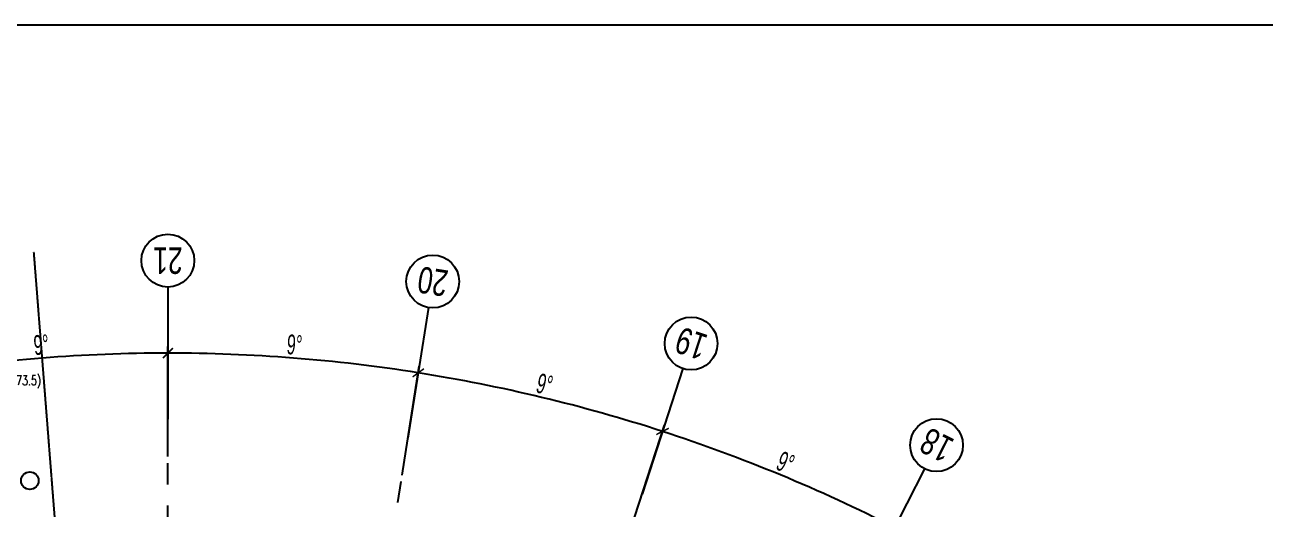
# Model space of a CAD drawing. Extents: x 104132 to 3338343, y -1228862 to 1409848.
# Drawn here: x 206490 to 262826, y 162338 to 184338 of the extents above; entities that cross this region are included whole.
import ezdxf
from ezdxf.enums import TextEntityAlignment as Align

# ---------------------------------------------------------------- set-up
doc = ezdxf.new("R2010")
doc.units = 0
for name, pattern in [('CENTER', [50.8, 31.75, -6.35, 6.35, -6.35]), ('CENTER2', [28.575, 19.05, -3.175, 3.175, -3.175]), ('DASH', [0.35, 0.25, -0.1])]:
    doc.linetypes.add(name, pattern=pattern)
doc.layers.get('0').update_dxf_attribs({"color": 8})
doc.layers.get('Defpoints').update_dxf_attribs({"color": 8})
for name, color, linetype in [('#标注', 8, 'Continuous'), ('#轴线', 8, 'CENTER2'), ('A-FLOR-OVHD', 8, 'DASH'), ('Bridge-A', 8, 'Continuous'), ('C-SHET-SHBD', 8, 'Continuous'), ('Column-Bridge', 8, 'Continuous'), ('dim', 8, 'Continuous'), ('DIM_ELEV', 8, 'Continuous'), ('DOTE', 8, 'CENTER')]:
    doc.layers.add(name, color=color, linetype=linetype)
doc.styles.add('_TCH_DIM', font='SIMPLEX', dxfattribs={"bigfont": 'GBCBIG'})
doc.styles.add('JHZX', font='jrs.shx', dxfattribs={"width": 0.6, "bigfont": 'jhz.shx'})
doc.styles.add('XD2008', font='xd-hzs.shx', dxfattribs={"width": 0.7, "bigfont": 'xd-hztxt.shx'})
doc.dimstyles.new('JZBZ-300', dxfattribs={"dimscale": 300, "dimtxt": 3, "dimasz": 1.5, "dimexe": 1, "dimexo": 1, "dimgap": 0.5, "dimtad": 1, "dimdec": 0, "dimdsep": 46, "dimtxsty": 'JHZX', "dimblk1": 'ARCHTICK', "dimblk2": 'ARCHTICK', "dimsah": 1, "dimcen": 0, "dimclrd": 1, "dimclre": 1, "dimclrt": 2, "dimadec": 3, "dimazin": 2, "dimtfac": 1, "dimtdec": 0, "dimtix": 1, "dimtmove": 0, "dimatfit": 3, "dimfxl": 1, "dimtolj": 1, "dimlwd": -1, "dimlwe": -1, "dimarcsym": 1})

# ---------------------------------------------------------------- blocks, each defined once
blk = doc.blocks.new('_ARCHTICK')
at = {"color": 0, "linetype": 'ByBlock', "const_width": 0.15}
blk.add_lwpolyline([(-0.5, -0.5), (0.5, 0.5)], dxfattribs=at)
blk = doc.blocks.new('*D22')
at = {"layer": '#标注', "color": 1, "ltscale": 300, "transparency": 16777216}
for p, q in [((592481, -82674), (594026, -77919)), ((602339, -86757), (604609, -82302))]:
    blk.add_line(p, q, dxfattribs=at)
blk.add_arc((571468, -147346), 72700, 63, 72, dxfattribs=at)
at = {"layer": 'Defpoints', "color": 0, "ltscale": 300, "transparency": 16777216}
for p in [(601038, -80931), (592388, -82959), (602203, -87025), (571468, -147346)]:
    blk.add_point(p, dxfattribs=at)
at = {"layer": '#标注', "color": 1, "ltscale": 300, "transparency": 16777216, "xscale": 450, "yscale": 450, "zscale": 450}
for p, rotation in [((593933, -78204), 162.0000000000006), ((604473, -82570), 333.0000000000013)]:
    blk.add_blockref('_ARCHTICK', p, dxfattribs=dict(at, rotation=rotation))
at = {"layer": '#标注', "color": 2, "ltscale": 300, "transparency": 16777216, "insert": (599519, -79626), "char_height": 900, "attachment_point": 5, "rotation": 337.5, "style": 'JHZX'}
blk.add_mtext('\\A1;9°', dxfattribs=at)
blk = doc.blocks.new('*D23')
at = {"layer": '#标注', "color": 1, "ltscale": 300, "transparency": 16777216}
for p, q in [((582105, -80183), (582888, -75245)), ((592481, -82674), (594026, -77919))]:
    blk.add_line(p, q, dxfattribs=at)
blk.add_arc((571468, -147346), 72700, 72, 81, dxfattribs=at)
at = {"layer": 'Defpoints', "color": 0, "ltscale": 300, "transparency": 16777216}
for p in [(590284, -77123), (582058, -80479), (592388, -82959), (571468, -147346)]:
    blk.add_point(p, dxfattribs=at)
at = {"layer": '#标注', "color": 1, "ltscale": 300, "transparency": 16777216, "xscale": 450, "yscale": 450, "zscale": 450}
for p, rotation in [((582841, -75541), 171.0000000000014), ((593933, -78204), 342.0000000000006)]:
    blk.add_blockref('_ARCHTICK', p, dxfattribs=dict(at, rotation=rotation))
at = {"layer": '#标注', "color": 2, "ltscale": 300, "transparency": 16777216, "insert": (588579, -76071), "char_height": 900, "attachment_point": 5, "rotation": 346.5, "style": 'JHZX'}
blk.add_mtext('\\A1;9°', dxfattribs=at)
blk = doc.blocks.new('*D24')
at = {"layer": '#标注', "color": 1, "ltscale": 300, "transparency": 16777216}
for p, q in [((571468, -79346), (571468, -74346)), ((582105, -80183), (582888, -75245))]:
    blk.add_line(p, q, dxfattribs=at)
blk.add_arc((571468, -147346), 72700, 81, 90, dxfattribs=at)
at = {"layer": 'Defpoints', "color": 0, "ltscale": 300, "transparency": 16777216}
for p in [(579067, -75044), (571468, -79646), (582058, -80479), (571468, -147346)]:
    blk.add_point(p, dxfattribs=at)
at = {"layer": '#标注', "color": 1, "ltscale": 300, "transparency": 16777216, "xscale": 450, "yscale": 450, "zscale": 450}
for p, rotation in [((571468, -74646), 180.0000000000006), ((582841, -75541), 351.0000000000015)]:
    blk.add_blockref('_ARCHTICK', p, dxfattribs=dict(at, rotation=rotation))
at = {"layer": '#标注', "color": 2, "ltscale": 300, "transparency": 16777216, "insert": (577219, -74272), "char_height": 900, "attachment_point": 5, "rotation": 355.5, "style": 'JHZX'}
blk.add_mtext('\\A1;9°', dxfattribs=at)
blk = doc.blocks.new('*D25')
at = {"layer": '#标注', "color": 1, "ltscale": 300, "transparency": 16777216}
for p, q in [((571468, -79346), (571468, -74346)), ((560830, -80183), (560048, -75245))]:
    blk.add_line(p, q, dxfattribs=at)
blk.add_arc((571468, -147346), 72700, 90, 99, dxfattribs=at)
at = {"layer": 'Defpoints', "color": 0, "ltscale": 300, "transparency": 16777216}
for p in [(567663, -74746), (571468, -79646), (560877, -80479), (571468, -147346)]:
    blk.add_point(p, dxfattribs=at)
at = {"layer": '#标注', "color": 1, "ltscale": 300, "transparency": 16777216, "xscale": 450, "yscale": 450, "zscale": 450}
blk.add_blockref('_ARCHTICK', (571468, -74646), dxfattribs=at)
at = {"layer": '#标注', "color": 1, "ltscale": 300, "transparency": 16777216, "xscale": 450, "yscale": 450, "zscale": 450, "rotation": 189}
blk.add_blockref('_ARCHTICK', (560095, -75541), dxfattribs=at)
at = {"layer": '#标注', "color": 2, "ltscale": 300, "transparency": 16777216, "insert": (565717, -74272), "char_height": 900, "attachment_point": 5, "rotation": 4.5, "style": 'JHZX'}
blk.add_mtext('\\A1;9°', dxfattribs=at)
blk = doc.blocks.new('*U1046')
blk.add_line((0, -20), (0, 0))
blk.add_circle((0, -24), 4)
at = {"style": 'JHZX', "width": 0.75}
blk.add_attdef('AXES', text='', height=4, dxfattribs=at).set_placement((0, -24), align=Align.MIDDLE_CENTER)
blk = doc.blocks.new('A3文本框')
at = {"layer": 'Defpoints', "ltscale": 500}
blk.add_lwpolyline([(10, -10), (-420, -10), (-420, 297), (10, 297)], close=True, dxfattribs=at)
at = {"layer": 'C-SHET-SHBD', "style": 'XD2008', "width": 0.7}
for tag, height, p in [('子项名称', 4.5, (-37.489, 35.412)), ('图名', 4.5, (-37.489, 24.269)), ('比例', 3, (-56.3, 8.255)), ('MQJD-01', 3, (-13.245, 2.272))]:
    blk.add_attdef(tag, text='', height=height, dxfattribs=at).set_placement(p, align=Align.CENTER)
blk = doc.blocks.new('llyc')
at = {"layer": 'A-FLOR-OVHD', "ltscale": 5}
blk.add_lwpolyline([(176595, 253923), (175624, 266265)], dxfattribs=at)
at = {"layer": 'Column-Bridge'}
blk.add_circle((175438, 255880), 400, dxfattribs=at)
blk = doc.blocks.new('A$Cd9e584bd')
at = {"layer": 'Bridge-A'}
blk.add_blockref('llyc', (-181707, -188973), dxfattribs=at)
at = {"layer": 'DIM_ELEV', "style": '_TCH_DIM', "width": 0.705882}
blk.add_text('(1273.5)', height=446.2, dxfattribs=at).set_placement((-7625, 71237))
blk = doc.blocks.new('轴网20240313')
at = {"layer": '#轴线', "ltscale": 300}
for p, q in [((571467.9, -132045.9), (571467.9, -79645.9)), ((573861.3, -132234.3), (582058.5, -80479.4))]:
    blk.add_line(p, q, dxfattribs=at)
at = {"layer": '#标注'}
for p, xscale, yscale, zscale, rotation, values in [((571467.9, -77645.9), 300, 300, 300, 179.999999999987, {'AXES': '21'}), ((582371.3, -78504), 299.9999999999995, 299.9999999999995, 299.9999999999995, 170.999999999987, {'AXES': '20'}), ((593006.3, -81057.3), 299.9999999999999, 299.9999999999999, 299.9999999999999, 161.9999999999871, {'AXES': '19'}), ((603111, -85242.7), 299.9999999999999, 299.9999999999999, 299.9999999999999, 152.9999999999871, {'AXES': '18'})]:
    blk.add_blockref('*U1046', p, dxfattribs=dict(at, xscale=xscale, yscale=yscale, zscale=zscale, rotation=rotation)).add_auto_attribs(values)
at = {"layer": '#标注', "ltscale": 300}
for base, p1, p2, picture, middle in [((567663, -74745.5), (571467.9, -79645.9), (560877.2, -80479.4), '*D25', (565716.8, -74271.9)), ((579067.1, -75044.1), (582058.5, -80479.4), (571467.9, -79645.9), '*D24', (577218.9, -74271.9)), ((590284, -77123.1), (592388.3, -82959.4), (582058.5, -80479.4), '*D23', (588579.4, -76071.2)), ((601037.6, -80931.1), (602203, -87024.7), (592388.3, -82959.4), '*D22', (599518.6, -79625.5))]:
    dim = blk.add_angular_dim_3p(base=base, center=(571467.9, -147345.9), p1=p1, p2=p2, dimstyle='JZBZ-300', dxfattribs=at)
    dim.commit()
    dim.dimension.update_dxf_attribs({"geometry": picture, "text_midpoint": middle})

msp = doc.modelspace()

# ---------------------------------------------------------------- block references
at = {"layer": 'dim', "xscale": 600, "yscale": 600, "zscale": 600}
msp.add_blockref('A3文本框', (356132, 6138), dxfattribs=at)
at = {"layer": 'dim', "ltscale": 300}
msp.add_blockref('A$Cd9e584bd', (212988, 96727), dxfattribs=at)
at = {"layer": 'DOTE'}
msp.add_blockref('轴网20240313', (-358480, 244073), dxfattribs=at)

doc.saveas('drawing.dxf')
